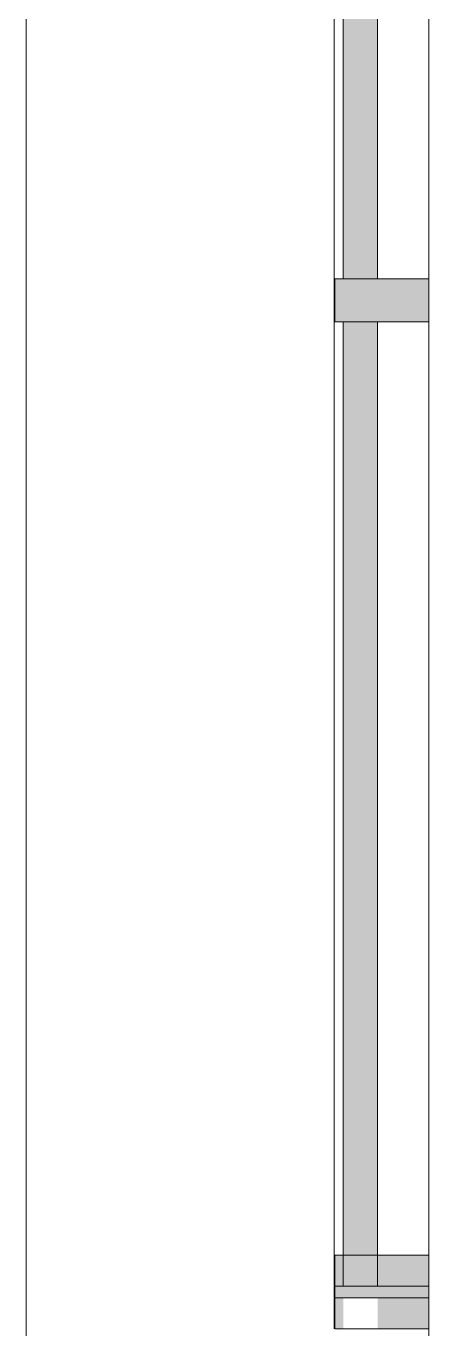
# Model space of a CAD drawing. Header units: inches. Extents: x 385 to 2249, y -1781 to -36.
# Drawn here: x 392.5 to 416, y -935 to -858.9 of the extents above; entities that cross this region are included whole.
import ezdxf

# ---------------------------------------------------------------- set-up
doc = ezdxf.new("R2010")
doc.units = ezdxf.units.IN
doc.header["$MEASUREMENT"] = 0
for name, color, linetype, lineweight in [('A-DETL', 90, 'Continuous', 9), ('A-GLAZ-CURT', 52, 'Continuous', 13), ('A-GLAZ-CWMG', 51, 'Continuous', 13), ('A-WALL', 113, 'Continuous', 13)]:
    doc.layers.add(name, color=color, linetype=linetype, lineweight=lineweight)

# ---------------------------------------------------------------- blocks, each defined once
blk = doc.blocks.new('System Panel - Glazed 2-5026264-Level 5 POWER _ SIGNAL')
at = {"layer": 'A-GLAZ-CURT', "lineweight": 9}
blk.add_hatch(color=7, dxfattribs=at).paths.add_polyline_path([(28.75, 0.25), (28.75, 2.25), (-28.75, 2.25), (-28.75, 0.25), (22.845, 0.25)], flags=0)
at = {"layer": 'A-GLAZ-CURT', "color": 8, "lineweight": 20}
for p, q in [((28.75, 2.25), (-28.75, 2.25)), ((-28.75, 2.25), (-28.75, 0.25)), ((28.75, 0.25), (28.75, 2.25)), ((-28.75, 0.25), (28.75, 0.25))]:
    blk.add_line(p, q, dxfattribs=at)
blk = doc.blocks.new('Rectangular Mullion - 2_5_ x 5_ rectangular-5019624-Level 5 POWER _ SIGNAL')
at = {"layer": 'A-GLAZ-CWMG', "lineweight": 9}
blk.add_hatch(color=7, dxfattribs=at).paths.add_polyline_path([(-2.5, 2.75), (-2.5, -2.75), (0, -2.75), (0, 2.75), (-1.586, 2.75)], flags=0)
at = {"layer": 'A-GLAZ-CWMG', "color": 8, "lineweight": 20}
for p, q in [((0, 2.75), (-2.5, 2.75)), ((-2.5, 2.75), (-2.5, -2.75)), ((0, -2.75), (0, 2.75)), ((-2.5, -2.75), (0, -2.75))]:
    blk.add_line(p, q, dxfattribs=at)
blk = doc.blocks.new('System Panel - Glazed 2-5453547-Level 5 POWER _ SIGNAL')
at = {"layer": 'A-GLAZ-CURT', "color": 8, "lineweight": 20}
for p, q in [((27.25, 2.25), (-27.25, 2.25)), ((-27.25, 2.25), (-27.25, 0.25)), ((27.25, 0.25), (27.25, 2.25)), ((-27.25, 0.25), (27.25, 0.25))]:
    blk.add_line(p, q, dxfattribs=at)
blk = doc.blocks.new('Walls 53 - Walls 3-5097398-Level 5 POWER _ SIGNAL')
at = {"layer": 'A-WALL', "lineweight": 9}
for p, q in [((40.357, -1605.912), (40.357, -2559.916)), ((58.337, -2427.984), (58.337, -2189.666))]:
    blk.add_line(p, q, dxfattribs=at)
blk = doc.blocks.new('System Panel - Glazed 2-5472192-Level 5 POWER _ SIGNAL')
at = {"layer": 'A-GLAZ-CURT', "lineweight": 9}
blk.add_hatch(color=7, dxfattribs=at).paths.add_polyline_path([(-28.159, 2.25), (-28.159, 0.25), (28.159, 0.25), (28.159, 2.25), (15.107, 2.25)], flags=0)
at = {"layer": 'A-GLAZ-CURT', "color": 8, "lineweight": 20}
for p, q in [((28.159, 2.25), (-28.159, 2.25)), ((-28.159, 2.25), (-28.159, 0.25)), ((28.159, 0.25), (28.159, 2.25)), ((-28.159, 0.25), (28.159, 0.25))]:
    blk.add_line(p, q, dxfattribs=at)
blk = doc.blocks.new('Rectangular Mullion - 2_5_ x 5_ rectangular-V5-Level 5 POWER _ SIGNAL')
at = {"layer": 'A-GLAZ-CWMG', "lineweight": 9}
h = blk.add_hatch(color=7, dxfattribs=at)
h.paths.add_polyline_path([(0, -2.25), (-2.5, -2.25), (-2.5, -2.75), (0, -2.75)], flags=0)
h.paths.add_polyline_path([(0, 2.75), (-2.5, 2.75), (-2.5, -0.25), (0, -0.25), (0, 2.562)], flags=0)
at = {"layer": 'A-GLAZ-CWMG', "color": 8, "lineweight": 20}
for p, q in [((0, 2.75), (-2.5, 2.75)), ((-2.5, 2.75), (-2.5, -2.75)), ((0, -2.75), (0, 2.75)), ((-2.5, -2.75), (0, -2.75))]:
    blk.add_line(p, q, dxfattribs=at)

msp = doc.modelspace()

# ---------------------------------------------------------------- linework, layer by layer
at = {"layer": 'A-DETL', "lineweight": 13}
msp.add_line((415.974, -1064.141), (415.974, -114.141), dxfattribs=at)

# ---------------------------------------------------------------- block references
at = {"layer": 'A-GLAZ-CURT', "lineweight": 9, "rotation": 89.9999999999994}
for name, p in [('System Panel - Glazed 2-5026264-Level 5 POWER _ SIGNAL', (413.224, -844.891)), ('System Panel - Glazed 2-5453547-Level 5 POWER _ SIGNAL', (413.224, -903.391)), ('System Panel - Glazed 2-5472192-Level 5 POWER _ SIGNAL', (413.224, -904.3))]:
    msp.add_blockref(name, p, dxfattribs=at)
at = {"layer": 'A-GLAZ-CWMG', "lineweight": 9, "rotation": 269.9999999999994}
for name, p in [('Rectangular Mullion - 2_5_ x 5_ rectangular-5019624-Level 5 POWER _ SIGNAL', (413.224, -876.141)), ('Rectangular Mullion - 2_5_ x 5_ rectangular-5019624-Level 5 POWER _ SIGNAL', (413.224, -933.141)), ('Rectangular Mullion - 2_5_ x 5_ rectangular-V5-Level 5 POWER _ SIGNAL', (413.224, -934.958))]:
    msp.add_blockref(name, p, dxfattribs=at)
at = {"layer": 'A-WALL', "lineweight": 9}
msp.add_blockref('Walls 53 - Walls 3-5097398-Level 5 POWER _ SIGNAL', (352.109, 1493.026), dxfattribs=at)

doc.saveas('drawing.dxf')
